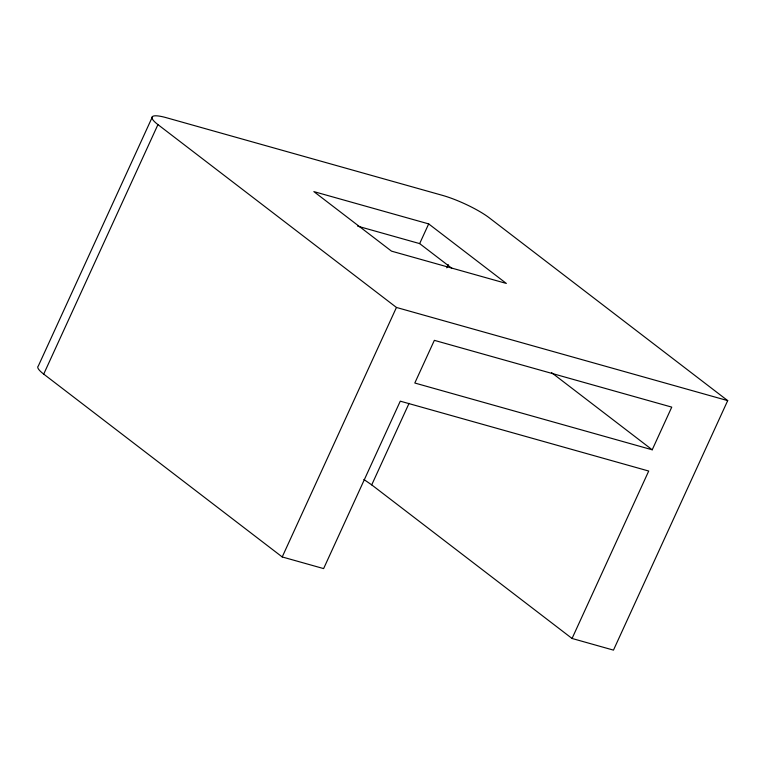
<?xml version="1.0" encoding="UTF-8"?>
<svg xmlns="http://www.w3.org/2000/svg" width="766" height="766" viewBox="0 0 766 766"><rect width="100%" height="100%" fill="white"/><g stroke="black" fill="none" stroke-linecap="round" stroke-linejoin="round"><path stroke-width="1.15" d="M152.53 116.537L38.3 366.033A36.768 6.951 24.6 0 0 43.71 374.105L282.214 556.949L323.616 568.592L400.273 401.164L648.716 471.042L572.058 638.471L613.47 650.123L727.7 400.618L489.196 217.774A36.768 6.951 24.6 0 0 442.509 195.378L166.461 117.734A36.768 6.951 24.6 0 0 157.94 124.599L43.71 374.105M451.863 268.291L419.663 243.607L428.682 223.902L313.849 191.605L391.503 251.143L506.345 283.439L428.682 223.902M282.214 556.949L396.443 307.453L157.94 124.599M446.817 267.822L448.282 264.624M572.058 638.471L371.721 484.878L409.054 403.337M652.211 449.795L671.753 407.119L434.351 340.343L414.808 383.019L652.211 449.795L551.539 372.611M357.655 226.161L419.663 243.607M396.443 307.453L727.7 400.618M363.879 479.478L371.721 484.878"/></g></svg>
